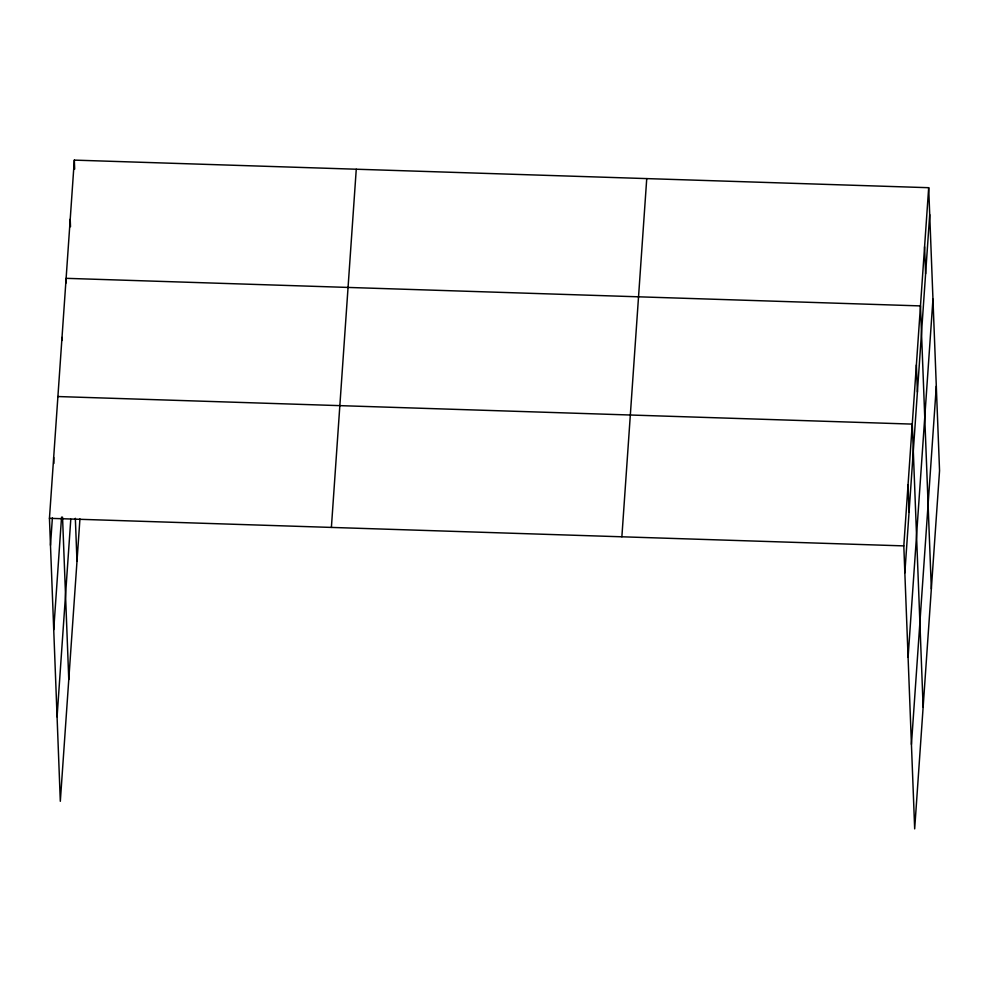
<?xml version="1.0" encoding="UTF-8"?>
<svg xmlns="http://www.w3.org/2000/svg" width="989" height="989" viewBox="0 0 989 989"><rect width="100%" height="100%" fill="white"/><g stroke="black" fill="none" stroke-linecap="round" stroke-linejoin="round"><path stroke-width="1.48" d="M79.936 518.879L60.317 801.3L49.45 518.323L74.323 160.119L928.683 187.7L939.55 470.677L914.677 828.881L903.81 545.891L928.683 187.7M50.488 545.273L52.392 517.877M53.727 629.758L61.553 517.111M57.078 716.815L70.788 519.25M331.389 527.421L356.263 169.23M621.871 536.792L646.744 178.601M904.848 572.854L929.709 214.65M908.087 657.339L932.961 299.135M911.438 744.383L936.299 386.192M57.906 396.54L912.266 424.108L923.133 707.086M49.45 518.323L903.81 545.891M924.579 246.805L925.605 273.755M931.341 588.888L920.475 305.91L66.115 278.329L66.288 282.817M916.37 365.003L917.409 391.965M908.038 485.006L909.076 511.956M74.323 160.119L74.669 169.107M70.219 219.224L70.503 226.716M75.337 518.298L76.981 561.307M62.01 337.434L62.122 340.426M62.542 517.136L68.773 679.517M53.678 457.425L53.913 463.421"/></g></svg>
